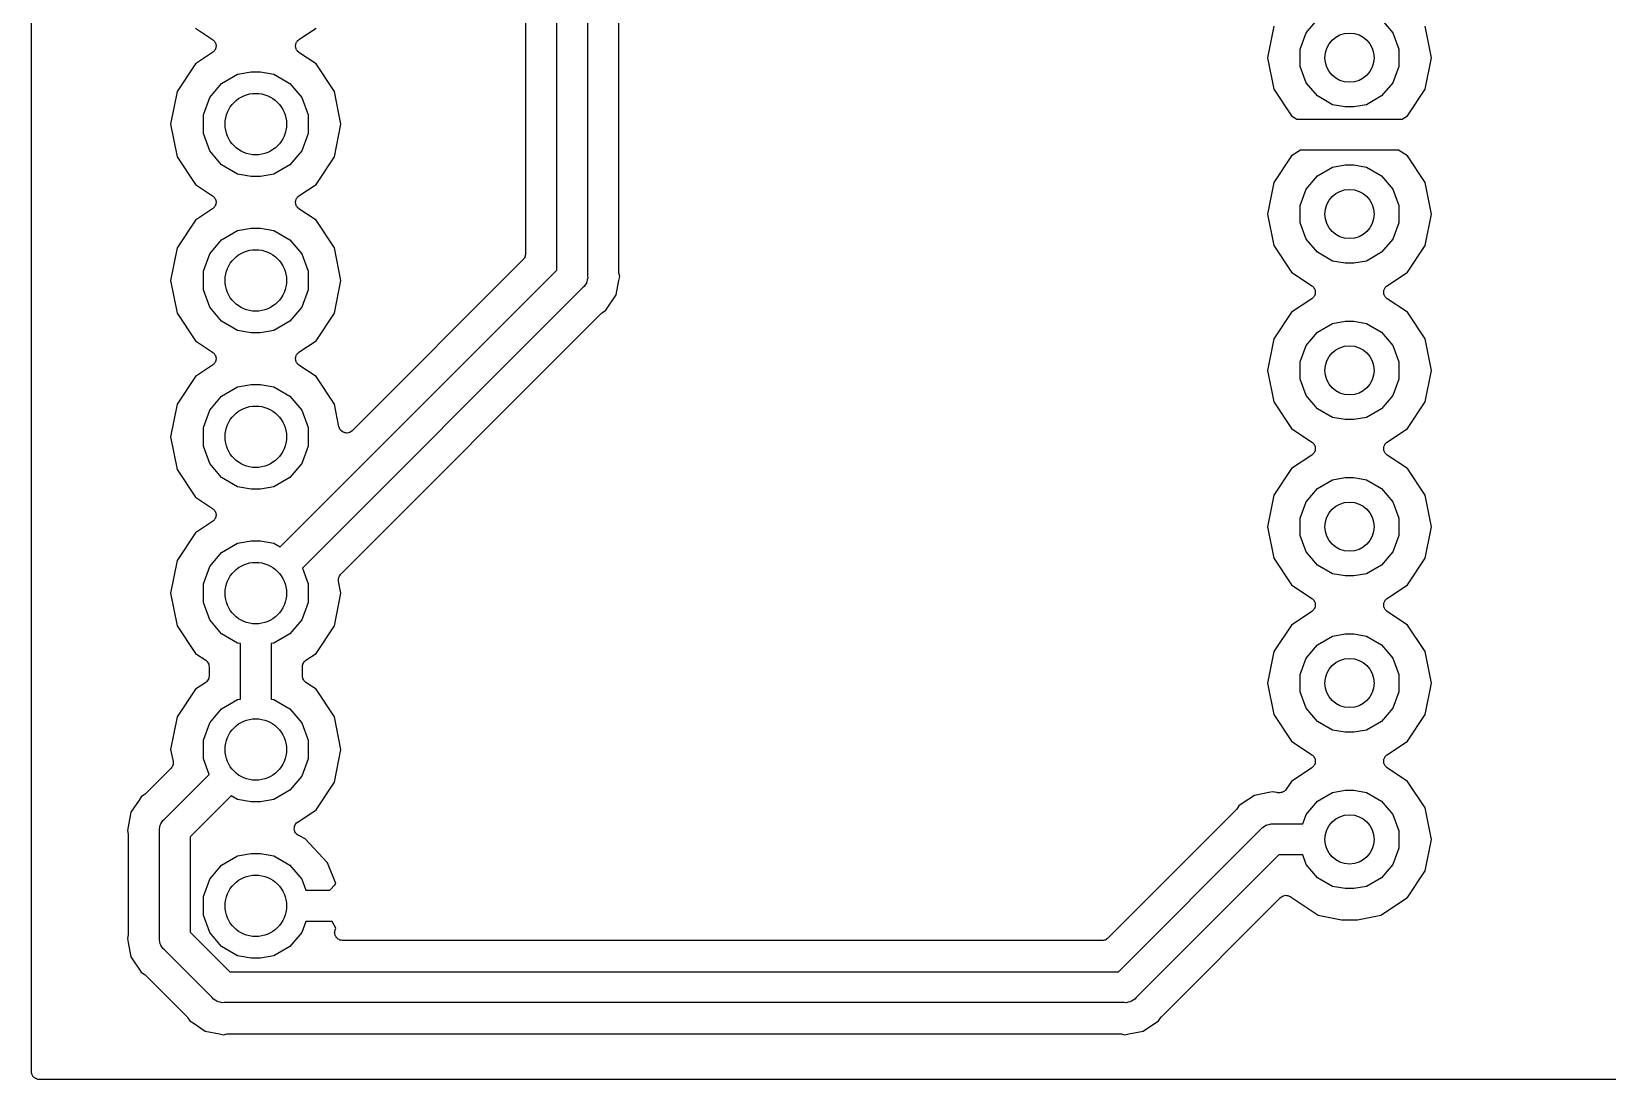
# Model space of a CAD drawing. Extents: x 137.1 to 186.2, y -96.2 to -47.4.
# Drawn here: x 137.07 to 162.69, y -96.23 to -79.2 of the extents above; entities that cross this region are included whole.
import ezdxf

# ---------------------------------------------------------------- set-up
doc = ezdxf.new("R2010")
doc.units = 0
doc.header["$MEASUREMENT"] = 0
doc.layers.add('BLACK', color=7, linetype='CONTINUOUS')

msp = doc.modelspace()

# ---------------------------------------------------------------- linework, layer by layer
at = {"layer": 'BLACK', "linetype": 'CONTINUOUS'}
for p, q in [((137.07, -96.1025), (137.07, -47.5725)), ((145.61, -83.0809), (145.61, -67.8368)), ((146.11, -67.8368), (146.11, -83.1736)), ((145.102, -68.2686), (145.102, -82.8179)), ((146.618, -83.0973), (146.618, -68.2686)), ((139.737, -79.1476), (140.014, -79.3329)), ((141.418, -79.3329), (141.695, -79.1476)), ((157.264, -79.1186), (157.162, -79.629)), ((157.792, -79.2228), (157.974, -79.0067)), ((159.018, -79.0067), (159.2, -79.2228)), ((159.83, -79.629), (159.728, -79.1186)), ((140.014, -79.3329), (140.024, -79.3425)), ((140.024, -79.3425), (140.036, -79.3507)), ((140.036, -79.3507), (140.04, -79.3576)), ((140.04, -79.3576), (140.046, -79.3634)), ((140.046, -79.3634), (140.052, -79.3758)), ((140.052, -79.3758), (140.06, -79.3874)), ((140.06, -79.3874), (140.062, -79.3955)), ((140.062, -79.3955), (140.066, -79.403)), ((140.066, -79.403), (140.067, -79.4167)), ((140.067, -79.4167), (140.07, -79.4302)), ((141.362, -79.4302), (141.365, -79.4167)), ((141.365, -79.4167), (141.366, -79.403)), ((141.366, -79.403), (141.37, -79.3955)), ((141.37, -79.3955), (141.372, -79.3874)), ((141.372, -79.3874), (141.38, -79.3758)), ((141.38, -79.3758), (141.386, -79.3634)), ((141.386, -79.3634), (141.392, -79.3576)), ((141.392, -79.3576), (141.396, -79.3507)), ((141.396, -79.3507), (141.408, -79.3425)), ((141.408, -79.3425), (141.418, -79.3329)), ((157.696, -79.4879), (157.792, -79.2228)), ((159.2, -79.2228), (159.296, -79.4879)), ((140.014, -79.5441), (139.737, -79.7294)), ((140.024, -79.5345), (140.014, -79.5441)), ((140.036, -79.5263), (140.024, -79.5345)), ((140.04, -79.5194), (140.036, -79.5263)), ((140.046, -79.5136), (140.04, -79.5194)), ((140.052, -79.5012), (140.046, -79.5136)), ((140.06, -79.4896), (140.052, -79.5012)), ((140.062, -79.4815), (140.06, -79.4896)), ((140.066, -79.474), (140.062, -79.4815)), ((140.067, -79.4603), (140.066, -79.474)), ((140.07, -79.4468), (140.067, -79.4603)), ((140.07, -79.4302), (140.07, -79.4385)), ((140.07, -79.4385), (140.07, -79.4468)), ((141.362, -79.4385), (141.362, -79.4302)), ((141.362, -79.4468), (141.362, -79.4385)), ((141.365, -79.4603), (141.362, -79.4468)), ((141.366, -79.474), (141.365, -79.4603)), ((141.37, -79.4815), (141.366, -79.474)), ((141.372, -79.4896), (141.37, -79.4815)), ((141.38, -79.5012), (141.372, -79.4896)), ((141.386, -79.5136), (141.38, -79.5012)), ((141.392, -79.5194), (141.386, -79.5136)), ((141.396, -79.5263), (141.392, -79.5194)), ((141.408, -79.5345), (141.396, -79.5263)), ((141.418, -79.5441), (141.408, -79.5345)), ((141.695, -79.7294), (141.418, -79.5441)), ((157.162, -79.629), (157.264, -80.1394)), ((157.696, -79.7701), (157.696, -79.4879)), ((159.296, -79.4879), (159.296, -79.7701)), ((159.728, -80.1394), (159.83, -79.629)), ((139.737, -79.7294), (139.437, -80.1786)), ((140.161, -80.0473), (140.421, -79.8974)), ((140.421, -79.8974), (140.642, -79.8585)), ((140.642, -79.8585), (140.79, -79.8585)), ((140.79, -79.8585), (141.011, -79.8974)), ((141.011, -79.8974), (141.271, -80.0473)), ((141.995, -80.1786), (141.695, -79.7294)), ((157.792, -80.0352), (157.696, -79.7701)), ((159.296, -79.7701), (159.2, -80.0352)), ((139.437, -80.1786), (139.331, -80.7085)), ((139.969, -80.2769), (140.161, -80.0473)), ((141.271, -80.0473), (141.463, -80.2769)), ((142.101, -80.7085), (141.995, -80.1786)), ((157.264, -80.1394), (157.553, -80.572)), ((157.974, -80.2513), (157.792, -80.0352)), ((159.2, -80.0352), (159.018, -80.2513)), ((159.439, -80.572), (159.728, -80.1394)), ((139.866, -80.5586), (139.969, -80.2769)), ((141.463, -80.2769), (141.566, -80.5586)), ((158.218, -80.3924), (157.974, -80.2513)), ((158.426, -80.429), (158.218, -80.3924)), ((158.566, -80.429), (158.426, -80.429)), ((158.774, -80.3924), (158.566, -80.429)), ((159.018, -80.2513), (158.774, -80.3924)), ((139.866, -80.8584), (139.866, -80.5586)), ((141.566, -80.5586), (141.566, -80.8584)), ((157.553, -80.572), (157.639, -80.6294)), ((157.639, -80.6294), (159.353, -80.6294)), ((159.353, -80.6294), (159.439, -80.572)), ((139.331, -80.7085), (139.437, -81.2384)), ((139.969, -81.1401), (139.866, -80.8584)), ((141.566, -80.8584), (141.463, -81.1401)), ((141.995, -81.2384), (142.101, -80.7085)), ((140.161, -81.3697), (139.969, -81.1401)), ((141.463, -81.1401), (141.271, -81.3697)), ((157.698, -81.1294), (157.553, -81.226)), ((159.294, -81.1294), (157.698, -81.1294)), ((159.439, -81.226), (159.294, -81.1294)), ((139.437, -81.2384), (139.737, -81.6876)), ((140.421, -81.5196), (140.161, -81.3697)), ((141.271, -81.3697), (141.011, -81.5196)), ((141.695, -81.6876), (141.995, -81.2384)), ((157.553, -81.226), (157.264, -81.6586)), ((157.974, -81.5467), (158.218, -81.4056)), ((158.218, -81.4056), (158.426, -81.369)), ((158.426, -81.369), (158.566, -81.369)), ((158.566, -81.369), (158.774, -81.4056)), ((158.774, -81.4056), (159.018, -81.5467)), ((159.728, -81.6586), (159.439, -81.226)), ((139.737, -81.6876), (140.014, -81.8729)), ((140.642, -81.5585), (140.421, -81.5196)), ((140.79, -81.5585), (140.642, -81.5585)), ((141.011, -81.5196), (140.79, -81.5585)), ((141.418, -81.8729), (141.695, -81.6876)), ((157.264, -81.6586), (157.162, -82.169)), ((157.792, -81.7628), (157.974, -81.5467)), ((159.018, -81.5467), (159.2, -81.7628)), ((159.83, -82.169), (159.728, -81.6586)), ((140.014, -81.8729), (140.024, -81.8825)), ((140.024, -81.8825), (140.036, -81.8907)), ((140.036, -81.8907), (140.04, -81.8976)), ((140.04, -81.8976), (140.046, -81.9034)), ((140.046, -81.9034), (140.052, -81.9158)), ((140.052, -81.9158), (140.06, -81.9274)), ((140.06, -81.9274), (140.062, -81.9355)), ((140.062, -81.9355), (140.066, -81.943)), ((140.066, -81.943), (140.067, -81.9567)), ((140.067, -81.9567), (140.07, -81.9702)), ((140.07, -81.9702), (140.07, -81.9785)), ((140.07, -81.9785), (140.07, -81.9868)), ((141.362, -81.9702), (141.365, -81.9567)), ((141.362, -81.9785), (141.362, -81.9702)), ((141.362, -81.9868), (141.362, -81.9785)), ((141.365, -81.9567), (141.366, -81.943)), ((141.366, -81.943), (141.37, -81.9355)), ((141.37, -81.9355), (141.372, -81.9274)), ((141.372, -81.9274), (141.38, -81.9158)), ((141.38, -81.9158), (141.386, -81.9034)), ((141.386, -81.9034), (141.392, -81.8976)), ((141.392, -81.8976), (141.396, -81.8907)), ((141.396, -81.8907), (141.408, -81.8825)), ((141.408, -81.8825), (141.418, -81.8729)), ((157.696, -82.0279), (157.792, -81.7628)), ((159.2, -81.7628), (159.296, -82.0279)), ((140.014, -82.0841), (139.737, -82.2694)), ((140.024, -82.0745), (140.014, -82.0841)), ((140.036, -82.0663), (140.024, -82.0745)), ((140.04, -82.0594), (140.036, -82.0663)), ((140.046, -82.0536), (140.04, -82.0594)), ((140.052, -82.0412), (140.046, -82.0536)), ((140.06, -82.0296), (140.052, -82.0412)), ((140.062, -82.0215), (140.06, -82.0296)), ((140.066, -82.014), (140.062, -82.0215)), ((140.067, -82.0003), (140.066, -82.014)), ((140.07, -81.9868), (140.067, -82.0003)), ((141.365, -82.0003), (141.362, -81.9868)), ((141.366, -82.014), (141.365, -82.0003)), ((141.37, -82.0215), (141.366, -82.014)), ((141.372, -82.0296), (141.37, -82.0215)), ((141.38, -82.0412), (141.372, -82.0296)), ((141.386, -82.0536), (141.38, -82.0412)), ((141.392, -82.0594), (141.386, -82.0536)), ((141.396, -82.0663), (141.392, -82.0594)), ((141.408, -82.0745), (141.396, -82.0663)), ((141.418, -82.0841), (141.408, -82.0745)), ((141.695, -82.2694), (141.418, -82.0841)), ((157.162, -82.169), (157.264, -82.6794)), ((157.696, -82.3101), (157.696, -82.0279)), ((159.296, -82.0279), (159.296, -82.3101)), ((159.728, -82.6794), (159.83, -82.169)), ((139.737, -82.2694), (139.437, -82.7186)), ((140.161, -82.5873), (140.421, -82.4374)), ((140.421, -82.4374), (140.642, -82.3985)), ((140.642, -82.3985), (140.79, -82.3985)), ((140.79, -82.3985), (141.011, -82.4374)), ((141.011, -82.4374), (141.271, -82.5873)), ((141.995, -82.7186), (141.695, -82.2694)), ((157.792, -82.5752), (157.696, -82.3101)), ((159.296, -82.3101), (159.2, -82.5752)), ((139.437, -82.7186), (139.331, -83.2485)), ((139.969, -82.8169), (140.161, -82.5873)), ((141.271, -82.5873), (141.463, -82.8169)), ((142.101, -83.2485), (141.995, -82.7186)), ((157.264, -82.6794), (157.553, -83.112)), ((157.974, -82.7913), (157.792, -82.5752)), ((159.2, -82.5752), (159.018, -82.7913)), ((159.439, -83.112), (159.728, -82.6794)), ((139.866, -83.0986), (139.969, -82.8169)), ((141.463, -82.8169), (141.566, -83.0986)), ((145.065, -82.9077), (142.282, -85.6901)), ((145.068, -82.9031), (145.065, -82.9077)), ((145.072, -82.8996), (145.068, -82.9031)), ((145.081, -82.8852), (145.072, -82.8996)), ((145.09, -82.8716), (145.081, -82.8852)), ((145.092, -82.8662), (145.09, -82.8716)), ((145.094, -82.8614), (145.092, -82.8662)), ((145.097, -82.845), (145.094, -82.8614)), ((145.102, -82.829), (145.097, -82.845)), ((145.102, -82.8179), (145.101, -82.8234)), ((145.101, -82.8234), (145.102, -82.829)), ((158.218, -82.9324), (157.974, -82.7913)), ((158.426, -82.969), (158.218, -82.9324)), ((158.566, -82.969), (158.426, -82.969)), ((158.774, -82.9324), (158.566, -82.969)), ((159.018, -82.7913), (158.774, -82.9324)), ((139.331, -83.2485), (139.437, -83.7784)), ((139.866, -83.3984), (139.866, -83.0986)), ((141.114, -87.5768), (145.61, -83.0809)), ((141.566, -83.0986), (141.566, -83.3984)), ((141.995, -83.7784), (142.101, -83.2485)), ((146.104, -83.2387), (146.099, -83.2713)), ((146.113, -83.2066), (146.104, -83.2387)), ((146.11, -83.1736), (146.113, -83.2066)), ((146.574, -83.4803), (146.62, -83.2469)), ((146.62, -83.1096), (146.618, -83.0973)), ((146.62, -83.1221), (146.62, -83.1096)), ((146.633, -83.1845), (146.62, -83.1221)), ((146.62, -83.2469), (146.633, -83.1845)), ((146.62, -83.2469), (146.62, -83.2469)), ((157.553, -83.112), (157.884, -83.3334)), ((159.108, -83.3334), (159.439, -83.112)), ((139.969, -83.6801), (139.866, -83.3984)), ((141.566, -83.3984), (141.463, -83.6801)), ((146.029, -83.369), (141.474, -87.9245)), ((146.054, -83.3477), (146.029, -83.369)), ((146.071, -83.319), (146.054, -83.3477)), ((146.09, -83.2918), (146.071, -83.319)), ((146.093, -83.281), (146.09, -83.2918)), ((146.099, -83.2713), (146.093, -83.281)), ((146.406, -83.731), (146.574, -83.4803)), ((157.884, -83.3334), (157.894, -83.343)), ((157.894, -83.343), (157.905, -83.3512)), ((157.905, -83.3512), (157.91, -83.3581)), ((157.91, -83.3581), (157.916, -83.3639)), ((157.916, -83.5141), (157.91, -83.5199)), ((157.916, -83.3639), (157.922, -83.3763)), ((157.922, -83.5017), (157.916, -83.5141)), ((157.922, -83.3763), (157.93, -83.3879)), ((157.93, -83.4901), (157.922, -83.5017)), ((157.93, -83.3879), (157.932, -83.396)), ((157.932, -83.482), (157.93, -83.4901)), ((157.932, -83.396), (157.936, -83.4035)), ((157.936, -83.4745), (157.932, -83.482)), ((157.936, -83.4035), (157.937, -83.4172)), ((157.937, -83.4608), (157.936, -83.4745)), ((157.937, -83.4172), (157.94, -83.4307)), ((157.94, -83.4473), (157.937, -83.4608)), ((157.94, -83.4307), (157.94, -83.439)), ((157.94, -83.439), (157.94, -83.4473)), ((159.052, -83.4307), (159.055, -83.4172)), ((159.052, -83.439), (159.052, -83.4307)), ((159.052, -83.4473), (159.052, -83.439)), ((159.055, -83.4608), (159.052, -83.4473)), ((159.055, -83.4172), (159.056, -83.4035)), ((159.056, -83.4745), (159.055, -83.4608)), ((159.056, -83.4035), (159.06, -83.396)), ((159.06, -83.482), (159.056, -83.4745)), ((159.06, -83.396), (159.062, -83.3879)), ((159.062, -83.4901), (159.06, -83.482)), ((159.062, -83.3879), (159.07, -83.3763)), ((159.07, -83.5017), (159.062, -83.4901)), ((159.07, -83.3763), (159.076, -83.3639)), ((159.076, -83.5141), (159.07, -83.5017)), ((159.076, -83.3639), (159.082, -83.3581)), ((159.082, -83.5199), (159.076, -83.5141)), ((159.082, -83.3581), (159.087, -83.3512)), ((159.087, -83.3512), (159.098, -83.343)), ((159.098, -83.343), (159.108, -83.3334)), ((140.161, -83.9097), (139.969, -83.6801)), ((141.463, -83.6801), (141.271, -83.9097)), ((146.334, -83.7821), (146.345, -83.775)), ((146.345, -83.775), (146.354, -83.7663)), ((146.354, -83.7663), (146.406, -83.731)), ((157.553, -83.766), (157.264, -84.1986)), ((157.884, -83.5446), (157.553, -83.766)), ((157.894, -83.535), (157.884, -83.5446)), ((157.905, -83.5268), (157.894, -83.535)), ((157.91, -83.5199), (157.905, -83.5268)), ((159.087, -83.5268), (159.082, -83.5199)), ((159.098, -83.535), (159.087, -83.5268)), ((159.108, -83.5446), (159.098, -83.535)), ((159.439, -83.766), (159.108, -83.5446)), ((159.728, -84.1986), (159.439, -83.766)), ((139.437, -83.7784), (139.737, -84.2276)), ((140.421, -84.0596), (140.161, -83.9097)), ((141.271, -83.9097), (141.011, -84.0596)), ((141.695, -84.2276), (141.995, -83.7784)), ((142.097, -88.0197), (146.334, -83.7821)), ((157.974, -84.0867), (158.218, -83.9456)), ((158.218, -83.9456), (158.426, -83.909)), ((158.426, -83.909), (158.566, -83.909)), ((158.566, -83.909), (158.774, -83.9456)), ((158.774, -83.9456), (159.018, -84.0867)), ((139.737, -84.2276), (140.014, -84.4129)), ((140.642, -84.0985), (140.421, -84.0596)), ((140.79, -84.0985), (140.642, -84.0985)), ((141.011, -84.0596), (140.79, -84.0985)), ((141.418, -84.4129), (141.695, -84.2276)), ((157.264, -84.1986), (157.162, -84.709)), ((157.792, -84.3028), (157.974, -84.0867)), ((159.018, -84.0867), (159.2, -84.3028)), ((159.83, -84.709), (159.728, -84.1986)), ((140.014, -84.4129), (140.024, -84.4225)), ((140.024, -84.4225), (140.036, -84.4307)), ((140.036, -84.4307), (140.04, -84.4376)), ((140.04, -84.4376), (140.046, -84.4434)), ((140.046, -84.4434), (140.052, -84.4558)), ((140.052, -84.4558), (140.06, -84.4674)), ((140.06, -84.4674), (140.062, -84.4755)), ((140.062, -84.4755), (140.066, -84.483)), ((140.066, -84.483), (140.067, -84.4967)), ((140.067, -84.5403), (140.066, -84.554)), ((140.067, -84.4967), (140.07, -84.5102)), ((140.07, -84.5268), (140.067, -84.5403)), ((140.07, -84.5102), (140.07, -84.5185)), ((140.07, -84.5185), (140.07, -84.5268)), ((141.362, -84.5102), (141.365, -84.4967)), ((141.362, -84.5185), (141.362, -84.5102)), ((141.362, -84.5268), (141.362, -84.5185)), ((141.365, -84.5403), (141.362, -84.5268)), ((141.365, -84.4967), (141.366, -84.483)), ((141.366, -84.554), (141.365, -84.5403)), ((141.366, -84.483), (141.37, -84.4755)), ((141.37, -84.4755), (141.372, -84.4674)), ((141.372, -84.4674), (141.38, -84.4558)), ((141.38, -84.4558), (141.386, -84.4434)), ((141.386, -84.4434), (141.392, -84.4376)), ((141.392, -84.4376), (141.396, -84.4307)), ((141.396, -84.4307), (141.408, -84.4225)), ((141.408, -84.4225), (141.418, -84.4129)), ((157.696, -84.5679), (157.792, -84.3028)), ((159.2, -84.3028), (159.296, -84.5679)), ((140.014, -84.6241), (139.737, -84.8094)), ((140.024, -84.6145), (140.014, -84.6241)), ((140.036, -84.6063), (140.024, -84.6145)), ((140.04, -84.5994), (140.036, -84.6063)), ((140.046, -84.5936), (140.04, -84.5994)), ((140.052, -84.5812), (140.046, -84.5936)), ((140.06, -84.5696), (140.052, -84.5812)), ((140.062, -84.5615), (140.06, -84.5696)), ((140.066, -84.554), (140.062, -84.5615)), ((141.37, -84.5615), (141.366, -84.554)), ((141.372, -84.5696), (141.37, -84.5615)), ((141.38, -84.5812), (141.372, -84.5696)), ((141.386, -84.5936), (141.38, -84.5812)), ((141.392, -84.5994), (141.386, -84.5936)), ((141.396, -84.6063), (141.392, -84.5994)), ((141.408, -84.6145), (141.396, -84.6063)), ((141.418, -84.6241), (141.408, -84.6145)), ((141.695, -84.8094), (141.418, -84.6241)), ((157.162, -84.709), (157.264, -85.2194)), ((157.696, -84.8501), (157.696, -84.5679)), ((159.296, -84.5679), (159.296, -84.8501)), ((159.728, -85.2194), (159.83, -84.709)), ((139.737, -84.8094), (139.437, -85.2586)), ((140.161, -85.1273), (140.421, -84.9774)), ((140.421, -84.9774), (140.642, -84.9385)), ((140.642, -84.9385), (140.79, -84.9385)), ((140.79, -84.9385), (141.011, -84.9774)), ((141.011, -84.9774), (141.271, -85.1273)), ((141.995, -85.2586), (141.695, -84.8094)), ((157.792, -85.1152), (157.696, -84.8501)), ((159.296, -84.8501), (159.2, -85.1152)), ((139.437, -85.2586), (139.331, -85.7885)), ((139.969, -85.3569), (140.161, -85.1273)), ((141.271, -85.1273), (141.463, -85.3569)), ((142.068, -85.625), (141.995, -85.2586)), ((157.264, -85.2194), (157.553, -85.652)), ((157.974, -85.3313), (157.792, -85.1152)), ((159.2, -85.1152), (159.018, -85.3313)), ((159.439, -85.652), (159.728, -85.2194)), ((139.866, -85.6386), (139.969, -85.3569)), ((141.463, -85.3569), (141.566, -85.6386)), ((158.218, -85.4724), (157.974, -85.3313)), ((158.426, -85.509), (158.218, -85.4724)), ((158.566, -85.509), (158.426, -85.509)), ((158.774, -85.4724), (158.566, -85.509)), ((159.018, -85.3313), (158.774, -85.4724)), ((139.331, -85.7885), (139.437, -86.3184)), ((139.866, -85.9384), (139.866, -85.6386)), ((141.566, -85.6386), (141.566, -85.9384)), ((142.07, -85.629), (142.068, -85.625)), ((142.07, -85.6331), (142.07, -85.629)), ((142.078, -85.6494), (142.07, -85.6331)), ((142.084, -85.6662), (142.078, -85.6494)), ((142.087, -85.6693), (142.084, -85.6662)), ((142.089, -85.6731), (142.087, -85.6693)), ((142.101, -85.6858), (142.089, -85.6731)), ((142.113, -85.6993), (142.101, -85.6858)), ((142.117, -85.7013), (142.113, -85.6993)), ((142.12, -85.7043), (142.117, -85.7013)), ((142.136, -85.7119), (142.12, -85.7043)), ((142.152, -85.7205), (142.136, -85.7119)), ((142.156, -85.7212), (142.152, -85.7205)), ((142.16, -85.7229), (142.156, -85.7212)), ((142.178, -85.7245), (142.16, -85.7229)), ((142.195, -85.7272), (142.178, -85.7245)), ((142.2, -85.7264), (142.195, -85.7272)), ((142.204, -85.7268), (142.2, -85.7264)), ((142.221, -85.7221), (142.204, -85.7268)), ((142.239, -85.7186), (142.221, -85.7221)), ((142.242, -85.7165), (142.239, -85.7186)), ((142.246, -85.7154), (142.242, -85.7165)), ((142.261, -85.7051), (142.246, -85.7154)), ((142.276, -85.6958), (142.261, -85.7051)), ((142.279, -85.6925), (142.276, -85.6958)), ((142.282, -85.6901), (142.279, -85.6925)), ((157.553, -85.652), (157.884, -85.8734)), ((159.108, -85.8734), (159.439, -85.652)), ((139.969, -86.2201), (139.866, -85.9384)), ((141.566, -85.9384), (141.463, -86.2201)), ((157.884, -85.8734), (157.894, -85.883)), ((157.894, -86.075), (157.884, -86.0846)), ((157.894, -85.883), (157.905, -85.8912)), ((157.905, -86.0668), (157.894, -86.075)), ((157.905, -85.8912), (157.91, -85.8981)), ((157.91, -86.0599), (157.905, -86.0668)), ((157.91, -85.8981), (157.916, -85.9039)), ((157.916, -86.0541), (157.91, -86.0599)), ((157.916, -85.9039), (157.922, -85.9163)), ((157.922, -86.0417), (157.916, -86.0541)), ((157.922, -85.9163), (157.93, -85.9279)), ((157.93, -86.0301), (157.922, -86.0417)), ((157.93, -85.9279), (157.932, -85.936)), ((157.932, -86.022), (157.93, -86.0301)), ((157.932, -85.936), (157.936, -85.9435)), ((157.936, -86.0145), (157.932, -86.022)), ((157.936, -85.9435), (157.937, -85.9572)), ((157.937, -86.0008), (157.936, -86.0145)), ((157.937, -85.9572), (157.94, -85.9707)), ((157.94, -85.9873), (157.937, -86.0008)), ((157.94, -85.9707), (157.94, -85.979)), ((157.94, -85.979), (157.94, -85.9873)), ((159.052, -85.9707), (159.055, -85.9572)), ((159.052, -85.979), (159.052, -85.9707)), ((159.052, -85.9873), (159.052, -85.979)), ((159.055, -86.0008), (159.052, -85.9873)), ((159.055, -85.9572), (159.056, -85.9435)), ((159.056, -86.0145), (159.055, -86.0008)), ((159.056, -85.9435), (159.06, -85.936)), ((159.06, -86.022), (159.056, -86.0145)), ((159.06, -85.936), (159.062, -85.9279)), ((159.062, -86.0301), (159.06, -86.022)), ((159.062, -85.9279), (159.07, -85.9163)), ((159.07, -86.0417), (159.062, -86.0301)), ((159.07, -85.9163), (159.076, -85.9039)), ((159.076, -86.0541), (159.07, -86.0417)), ((159.076, -85.9039), (159.082, -85.8981)), ((159.082, -86.0599), (159.076, -86.0541)), ((159.082, -85.8981), (159.087, -85.8912)), ((159.087, -86.0668), (159.082, -86.0599)), ((159.087, -85.8912), (159.098, -85.883)), ((159.098, -86.075), (159.087, -86.0668)), ((159.098, -85.883), (159.108, -85.8734)), ((159.108, -86.0846), (159.098, -86.075)), ((139.437, -86.3184), (139.737, -86.7676)), ((140.161, -86.4497), (139.969, -86.2201)), ((141.463, -86.2201), (141.271, -86.4497)), ((157.553, -86.306), (157.264, -86.7386)), ((157.884, -86.0846), (157.553, -86.306)), ((159.439, -86.306), (159.108, -86.0846)), ((159.728, -86.7386), (159.439, -86.306)), ((140.421, -86.5996), (140.161, -86.4497)), ((141.271, -86.4497), (141.011, -86.5996)), ((157.974, -86.6267), (158.218, -86.4856)), ((158.218, -86.4856), (158.426, -86.449)), ((158.426, -86.449), (158.566, -86.449)), ((158.566, -86.449), (158.774, -86.4856)), ((158.774, -86.4856), (159.018, -86.6267)), ((139.737, -86.7676), (140.014, -86.9529)), ((140.642, -86.6385), (140.421, -86.5996)), ((140.79, -86.6385), (140.642, -86.6385)), ((141.011, -86.5996), (140.79, -86.6385)), ((157.264, -86.7386), (157.162, -87.249)), ((157.696, -87.1079), (157.792, -86.8428)), ((157.792, -86.8428), (157.974, -86.6267)), ((159.018, -86.6267), (159.2, -86.8428)), ((159.2, -86.8428), (159.296, -87.1079)), ((159.83, -87.249), (159.728, -86.7386)), ((140.014, -86.9529), (140.024, -86.9625)), ((140.024, -86.9625), (140.036, -86.9707)), ((140.036, -86.9707), (140.04, -86.9776)), ((140.04, -86.9776), (140.046, -86.9834)), ((140.046, -86.9834), (140.052, -86.9958)), ((140.052, -86.9958), (140.06, -87.0074)), ((140.06, -87.0074), (140.062, -87.0155)), ((140.062, -87.1015), (140.06, -87.1096)), ((140.062, -87.0155), (140.066, -87.023)), ((140.066, -87.094), (140.062, -87.1015)), ((140.066, -87.023), (140.067, -87.0367)), ((140.067, -87.0803), (140.066, -87.094)), ((140.067, -87.0367), (140.07, -87.0502)), ((140.07, -87.0668), (140.067, -87.0803)), ((140.07, -87.0502), (140.07, -87.0585)), ((140.07, -87.0585), (140.07, -87.0668)), ((139.737, -87.3494), (139.437, -87.7986)), ((140.014, -87.1641), (139.737, -87.3494)), ((140.024, -87.1545), (140.014, -87.1641)), ((140.036, -87.1463), (140.024, -87.1545)), ((140.04, -87.1394), (140.036, -87.1463)), ((140.046, -87.1336), (140.04, -87.1394)), ((140.052, -87.1212), (140.046, -87.1336)), ((140.06, -87.1096), (140.052, -87.1212)), ((157.162, -87.249), (157.264, -87.7594)), ((157.696, -87.3901), (157.696, -87.1079)), ((159.296, -87.1079), (159.296, -87.3901)), ((159.728, -87.7594), (159.83, -87.249)), ((140.161, -87.6673), (140.421, -87.5174)), ((140.421, -87.5174), (140.642, -87.4785)), ((140.642, -87.4785), (140.79, -87.4785)), ((140.79, -87.4785), (141.011, -87.5174)), ((141.011, -87.5174), (141.114, -87.5768)), ((157.792, -87.6552), (157.696, -87.3901)), ((159.296, -87.3901), (159.2, -87.6552)), ((139.437, -87.7986), (139.331, -88.3285)), ((139.969, -87.8969), (140.161, -87.6673)), ((157.264, -87.7594), (157.553, -88.192)), ((157.974, -87.8713), (157.792, -87.6552)), ((158.218, -88.0124), (157.974, -87.8713)), ((159.018, -87.8713), (158.774, -88.0124)), ((159.2, -87.6552), (159.018, -87.8713)), ((159.439, -88.192), (159.728, -87.7594)), ((139.866, -88.1786), (139.969, -87.8969)), ((141.474, -87.9245), (141.566, -88.1786)), ((142.06, -88.0985), (142.061, -88.0944)), ((142.062, -88.1164), (142.06, -88.0985)), ((142.061, -88.0902), (142.067, -88.0732)), ((142.061, -88.0944), (142.061, -88.0902)), ((142.062, -88.1343), (142.062, -88.1164)), ((142.067, -88.0732), (142.071, -88.0559)), ((142.071, -88.0559), (142.074, -88.0524)), ((142.074, -88.0524), (142.075, -88.0485)), ((142.075, -88.0485), (142.086, -88.0345)), ((142.086, -88.0345), (142.097, -88.0197)), ((158.426, -88.049), (158.218, -88.0124)), ((158.566, -88.049), (158.426, -88.049)), ((158.774, -88.0124), (158.566, -88.049)), ((139.331, -88.3285), (139.437, -88.8584)), ((139.866, -88.4784), (139.866, -88.1786)), ((141.566, -88.1786), (141.566, -88.4784)), ((141.995, -88.8584), (142.101, -88.3285)), ((142.101, -88.3285), (142.062, -88.1343)), ((157.553, -88.192), (157.884, -88.4134)), ((159.108, -88.4134), (159.439, -88.192)), ((139.969, -88.7601), (139.866, -88.4784)), ((141.566, -88.4784), (141.463, -88.7601)), ((157.884, -88.6246), (157.553, -88.846)), ((157.884, -88.4134), (157.894, -88.423)), ((157.894, -88.615), (157.884, -88.6246)), ((157.894, -88.423), (157.905, -88.4312)), ((157.905, -88.6068), (157.894, -88.615)), ((157.905, -88.4312), (157.91, -88.4381)), ((157.91, -88.5999), (157.905, -88.6068)), ((157.91, -88.4381), (157.916, -88.4439)), ((157.916, -88.5941), (157.91, -88.5999)), ((157.916, -88.4439), (157.922, -88.4563)), ((157.922, -88.5817), (157.916, -88.5941)), ((157.922, -88.4563), (157.93, -88.4679)), ((157.93, -88.5701), (157.922, -88.5817)), ((157.93, -88.4679), (157.932, -88.476)), ((157.932, -88.562), (157.93, -88.5701)), ((157.932, -88.476), (157.936, -88.4835)), ((157.936, -88.5545), (157.932, -88.562)), ((157.936, -88.4835), (157.937, -88.4972)), ((157.937, -88.5408), (157.936, -88.5545)), ((157.937, -88.4972), (157.94, -88.5107)), ((157.94, -88.5273), (157.937, -88.5408)), ((157.94, -88.5107), (157.94, -88.519)), ((157.94, -88.519), (157.94, -88.5273)), ((159.052, -88.5107), (159.055, -88.4972)), ((159.052, -88.519), (159.052, -88.5107)), ((159.052, -88.5273), (159.052, -88.519)), ((159.055, -88.5408), (159.052, -88.5273)), ((159.055, -88.4972), (159.056, -88.4835)), ((159.056, -88.5545), (159.055, -88.5408)), ((159.056, -88.4835), (159.06, -88.476)), ((159.06, -88.562), (159.056, -88.5545)), ((159.06, -88.476), (159.062, -88.4679)), ((159.062, -88.5701), (159.06, -88.562)), ((159.062, -88.4679), (159.07, -88.4563)), ((159.07, -88.5817), (159.062, -88.5701)), ((159.07, -88.4563), (159.076, -88.4439)), ((159.076, -88.5941), (159.07, -88.5817)), ((159.076, -88.4439), (159.082, -88.4381)), ((159.082, -88.5999), (159.076, -88.5941)), ((159.082, -88.4381), (159.087, -88.4312)), ((159.087, -88.6068), (159.082, -88.5999)), ((159.087, -88.4312), (159.098, -88.423)), ((159.098, -88.615), (159.087, -88.6068)), ((159.098, -88.423), (159.108, -88.4134)), ((159.108, -88.6246), (159.098, -88.615)), ((159.439, -88.846), (159.108, -88.6246)), ((139.437, -88.8584), (139.737, -89.3076)), ((140.161, -88.9897), (139.969, -88.7601)), ((141.463, -88.7601), (141.271, -88.9897)), ((141.695, -89.3076), (141.995, -88.8584)), ((157.553, -88.846), (157.264, -89.2786)), ((159.728, -89.2786), (159.439, -88.846)), ((140.421, -89.1396), (140.161, -88.9897)), ((140.466, -89.1475), (140.421, -89.1396)), ((140.466, -90.0495), (140.466, -89.1475)), ((141.011, -89.1396), (140.966, -89.1475)), ((140.966, -89.1475), (140.966, -90.0495)), ((141.271, -88.9897), (141.011, -89.1396)), ((157.974, -89.1667), (158.218, -89.0256)), ((158.218, -89.0256), (158.426, -88.989)), ((158.426, -88.989), (158.566, -88.989)), ((158.566, -88.989), (158.774, -89.0256)), ((158.774, -89.0256), (159.018, -89.1667)), ((139.737, -89.3076), (139.902, -89.4176)), ((141.53, -89.4176), (141.695, -89.3076)), ((157.264, -89.2786), (157.162, -89.789)), ((157.696, -89.6479), (157.792, -89.3828)), ((157.792, -89.3828), (157.974, -89.1667)), ((159.018, -89.1667), (159.2, -89.3828)), ((159.2, -89.3828), (159.296, -89.6479)), ((159.83, -89.789), (159.728, -89.2786)), ((139.902, -89.4176), (139.915, -89.43)), ((139.915, -89.43), (139.928, -89.4415)), ((139.928, -89.4415), (139.93, -89.4452)), ((139.93, -89.4452), (139.933, -89.4481)), ((139.933, -89.4481), (139.941, -89.4642)), ((139.941, -89.4642), (139.95, -89.4797)), ((139.95, -89.4797), (139.951, -89.4839)), ((139.951, -89.4839), (139.953, -89.4876)), ((139.953, -89.4876), (139.955, -89.5055)), ((139.955, -89.5055), (139.958, -89.5232)), ((139.958, -89.5232), (139.958, -89.6738)), ((141.474, -89.5232), (141.477, -89.5055)), ((141.474, -89.6738), (141.474, -89.5232)), ((141.477, -89.5055), (141.479, -89.4876)), ((141.479, -89.4876), (141.481, -89.4839)), ((141.481, -89.4839), (141.482, -89.4797)), ((141.482, -89.4797), (141.491, -89.4642)), ((141.491, -89.4642), (141.499, -89.4481)), ((141.499, -89.4481), (141.502, -89.4452)), ((141.502, -89.4452), (141.504, -89.4415)), ((141.504, -89.4415), (141.517, -89.43)), ((141.517, -89.43), (141.53, -89.4176)), ((157.696, -89.9301), (157.696, -89.6479)), ((159.296, -89.6479), (159.296, -89.9301)), ((139.737, -89.8894), (139.437, -90.3386)), ((139.902, -89.7794), (139.737, -89.8894)), ((139.915, -89.767), (139.902, -89.7794)), ((139.928, -89.7555), (139.915, -89.767)), ((139.93, -89.7518), (139.928, -89.7555)), ((139.933, -89.7489), (139.93, -89.7518)), ((139.941, -89.7328), (139.933, -89.7489)), ((139.95, -89.7173), (139.941, -89.7328)), ((139.951, -89.7131), (139.95, -89.7173)), ((139.953, -89.7094), (139.951, -89.7131)), ((139.955, -89.6915), (139.953, -89.7094)), ((139.958, -89.6738), (139.955, -89.6915)), ((141.477, -89.6915), (141.474, -89.6738)), ((141.479, -89.7094), (141.477, -89.6915)), ((141.481, -89.7131), (141.479, -89.7094)), ((141.482, -89.7173), (141.481, -89.7131)), ((141.491, -89.7328), (141.482, -89.7173)), ((141.499, -89.7489), (141.491, -89.7328)), ((141.502, -89.7518), (141.499, -89.7489)), ((141.504, -89.7555), (141.502, -89.7518)), ((141.517, -89.767), (141.504, -89.7555)), ((141.53, -89.7794), (141.517, -89.767)), ((141.695, -89.8894), (141.53, -89.7794)), ((141.995, -90.3386), (141.695, -89.8894)), ((157.162, -89.789), (157.264, -90.2994)), ((159.728, -90.2994), (159.83, -89.789)), ((140.161, -90.2073), (140.421, -90.0574)), ((140.421, -90.0574), (140.466, -90.0495)), ((140.966, -90.0495), (141.011, -90.0574)), ((141.011, -90.0574), (141.271, -90.2073)), ((157.792, -90.1952), (157.696, -89.9301)), ((159.296, -89.9301), (159.2, -90.1952)), ((139.437, -90.3386), (139.331, -90.8685)), ((139.969, -90.4369), (140.161, -90.2073)), ((141.271, -90.2073), (141.463, -90.4369)), ((142.101, -90.8685), (141.995, -90.3386)), ((157.264, -90.2994), (157.553, -90.732)), ((157.974, -90.4113), (157.792, -90.1952)), ((158.218, -90.5524), (157.974, -90.4113)), ((159.018, -90.4113), (158.774, -90.5524)), ((159.2, -90.1952), (159.018, -90.4113)), ((159.439, -90.732), (159.728, -90.2994)), ((139.866, -90.7186), (139.969, -90.4369)), ((141.463, -90.4369), (141.566, -90.7186)), ((158.426, -90.589), (158.218, -90.5524)), ((158.566, -90.589), (158.426, -90.589)), ((158.774, -90.5524), (158.566, -90.589)), ((139.331, -90.8685), (139.37, -91.0627)), ((139.866, -91.0184), (139.866, -90.7186)), ((141.566, -90.7186), (141.566, -91.0184)), ((141.995, -91.3984), (142.101, -90.8685)), ((157.553, -90.732), (157.884, -90.9534)), ((159.108, -90.9534), (159.439, -90.732)), ((139.335, -91.1773), (138.927, -91.5859)), ((139.346, -91.1626), (139.335, -91.1773)), ((139.357, -91.1485), (139.346, -91.1626)), ((139.358, -91.1446), (139.357, -91.1485)), ((139.361, -91.1411), (139.358, -91.1446)), ((139.365, -91.1238), (139.361, -91.1411)), ((139.371, -91.1068), (139.365, -91.1238)), ((139.37, -91.0627), (139.37, -91.0806)), ((139.37, -91.0806), (139.372, -91.0985)), ((139.372, -91.0985), (139.371, -91.1026)), ((139.371, -91.1026), (139.371, -91.1068)), ((139.958, -91.2725), (139.866, -91.0184)), ((141.566, -91.0184), (141.463, -91.3001)), ((157.884, -91.1646), (157.553, -91.386)), ((157.884, -90.9534), (157.894, -90.963)), ((157.894, -91.155), (157.884, -91.1646)), ((157.894, -90.963), (157.905, -90.9712)), ((157.905, -91.1468), (157.894, -91.155)), ((157.905, -90.9712), (157.91, -90.9781)), ((157.91, -91.1399), (157.905, -91.1468)), ((157.91, -90.9781), (157.916, -90.9839)), ((157.916, -91.1341), (157.91, -91.1399)), ((157.916, -90.9839), (157.922, -90.9963)), ((157.922, -91.1217), (157.916, -91.1341)), ((157.922, -90.9963), (157.93, -91.0079)), ((157.93, -91.1101), (157.922, -91.1217)), ((157.93, -91.0079), (157.932, -91.016)), ((157.932, -91.102), (157.93, -91.1101)), ((157.932, -91.016), (157.936, -91.0235)), ((157.936, -91.0945), (157.932, -91.102)), ((157.936, -91.0235), (157.937, -91.0372)), ((157.937, -91.0808), (157.936, -91.0945)), ((157.937, -91.0372), (157.94, -91.0507)), ((157.94, -91.0673), (157.937, -91.0808)), ((157.94, -91.0507), (157.94, -91.059)), ((157.94, -91.059), (157.94, -91.0673)), ((159.052, -91.0507), (159.055, -91.0372)), ((159.052, -91.059), (159.052, -91.0507)), ((159.052, -91.0673), (159.052, -91.059)), ((159.055, -91.0808), (159.052, -91.0673)), ((159.055, -91.0372), (159.056, -91.0235)), ((159.056, -91.0945), (159.055, -91.0808)), ((159.056, -91.0235), (159.06, -91.016)), ((159.06, -91.102), (159.056, -91.0945)), ((159.06, -91.016), (159.062, -91.0079)), ((159.062, -91.1101), (159.06, -91.102)), ((159.062, -91.0079), (159.07, -90.9963)), ((159.07, -91.1217), (159.062, -91.1101)), ((159.07, -90.9963), (159.076, -90.9839)), ((159.076, -91.1341), (159.07, -91.1217)), ((159.076, -90.9839), (159.082, -90.9781)), ((159.082, -91.1399), (159.076, -91.1341)), ((159.082, -90.9781), (159.087, -90.9712)), ((159.087, -91.1468), (159.082, -91.1399)), ((159.087, -90.9712), (159.098, -90.963)), ((159.098, -91.155), (159.087, -91.1468)), ((159.098, -90.963), (159.108, -90.9534)), ((159.108, -91.1646), (159.098, -91.155)), ((159.439, -91.386), (159.108, -91.1646)), ((139.232, -91.999), (139.958, -91.2725)), ((141.463, -91.3001), (141.271, -91.5297)), ((141.695, -91.8476), (141.995, -91.3984)), ((157.553, -91.386), (157.467, -91.5146)), ((159.728, -91.8186), (159.439, -91.386)), ((138.819, -91.6899), (138.687, -91.8877)), ((138.855, -91.637), (138.819, -91.6899)), ((138.819, -91.6899), (138.819, -91.6899)), ((138.907, -91.6017), (138.855, -91.637)), ((138.916, -91.593), (138.907, -91.6017)), ((138.927, -91.5859), (138.916, -91.593)), ((140.318, -91.6202), (139.651, -92.2871)), ((140.421, -91.6796), (140.318, -91.6202)), ((140.642, -91.7185), (140.421, -91.6796)), ((141.011, -91.6796), (140.79, -91.7185)), ((141.271, -91.5297), (141.011, -91.6796)), ((156.95, -91.615), (156.752, -91.7472)), ((157.183, -91.5686), (156.95, -91.615)), ((157.246, -91.5562), (157.183, -91.5686)), ((157.183, -91.5686), (157.183, -91.5686)), ((157.308, -91.5686), (157.246, -91.5562)), ((157.321, -91.5688), (157.308, -91.5686)), ((157.333, -91.571), (157.321, -91.5688)), ((157.361, -91.571), (157.333, -91.571)), ((157.379, -91.5679), (157.361, -91.571)), ((157.397, -91.5659), (157.379, -91.5679)), ((157.401, -91.5641), (157.397, -91.5659)), ((157.405, -91.5633), (157.401, -91.5641)), ((157.42, -91.5544), (157.405, -91.5633)), ((157.437, -91.5464), (157.42, -91.5544)), ((157.439, -91.5434), (157.437, -91.5464)), ((157.443, -91.5413), (157.439, -91.5434)), ((157.455, -91.5275), (157.443, -91.5413)), ((157.467, -91.5146), (157.455, -91.5275)), ((157.792, -91.9228), (157.974, -91.7067)), ((157.974, -91.7067), (158.218, -91.5656)), ((158.218, -91.5656), (158.426, -91.529)), ((158.426, -91.529), (158.566, -91.529)), ((158.566, -91.529), (158.774, -91.5656)), ((158.774, -91.5656), (159.018, -91.7067)), ((159.018, -91.7067), (159.2, -91.9228)), ((138.687, -91.8877), (138.628, -92.1835)), ((140.79, -91.7185), (140.642, -91.7185)), ((141.397, -92.0467), (141.695, -91.8476)), ((156.648, -91.8546), (154.568, -93.9343)), ((156.655, -91.8444), (156.648, -91.8546)), ((156.664, -91.8354), (156.655, -91.8444)), ((156.699, -91.7825), (156.664, -91.8354)), ((156.752, -91.7472), (156.699, -91.7825)), ((156.752, -91.7472), (156.752, -91.7472)), ((157.736, -92.079), (157.792, -91.9228)), ((159.2, -91.9228), (159.296, -92.1879)), ((159.83, -92.329), (159.728, -91.8186)), ((138.628, -92.1835), (138.641, -92.2459)), ((139.148, -92.1614), (139.157, -92.1293)), ((139.151, -92.1944), (139.148, -92.1614)), ((139.151, -93.9293), (139.151, -92.1944)), ((139.157, -92.1293), (139.162, -92.0967)), ((139.162, -92.0967), (139.168, -92.087)), ((139.168, -92.087), (139.171, -92.0762)), ((139.171, -92.0762), (139.19, -92.049)), ((139.19, -92.049), (139.207, -92.0203)), ((139.207, -92.0203), (139.232, -91.999)), ((141.341, -92.1606), (141.343, -92.1399)), ((141.341, -92.1618), (141.341, -92.1606)), ((141.341, -92.1631), (141.341, -92.1618)), ((141.346, -92.1832), (141.341, -92.1631)), ((141.343, -92.1399), (141.345, -92.1191)), ((141.345, -92.118), (141.346, -92.1168)), ((141.345, -92.1191), (141.345, -92.118)), ((141.346, -92.1168), (141.355, -92.0981)), ((141.351, -92.2035), (141.346, -92.1832)), ((141.352, -92.2045), (141.351, -92.2035)), ((141.352, -92.2057), (141.352, -92.2045)), ((141.364, -92.2228), (141.352, -92.2057)), ((141.355, -92.0981), (141.364, -92.0792)), ((141.364, -92.0792), (141.365, -92.0783)), ((141.376, -92.2402), (141.364, -92.2228)), ((141.365, -92.0772), (141.38, -92.0628)), ((141.365, -92.0783), (141.365, -92.0772)), ((141.38, -92.0628), (141.395, -92.0481)), ((141.395, -92.0481), (141.396, -92.0476)), ((141.396, -92.0476), (141.397, -92.0467)), ((154.742, -94.4795), (157.061, -92.1599)), ((157.061, -92.1599), (157.083, -92.1345)), ((157.083, -92.1345), (157.111, -92.118)), ((157.111, -92.118), (157.138, -92.0989)), ((157.138, -92.0989), (157.149, -92.096)), ((157.149, -92.096), (157.159, -92.0905)), ((157.159, -92.0905), (157.192, -92.0847)), ((157.192, -92.0847), (157.224, -92.0761)), ((157.224, -92.0761), (157.257, -92.079)), ((157.257, -92.079), (157.736, -92.079)), ((159.296, -92.1879), (159.296, -92.4701)), ((138.641, -92.2459), (138.641, -92.2584)), ((138.641, -92.2584), (138.643, -92.2707)), ((138.643, -92.2707), (138.643, -93.853)), ((139.651, -92.2871), (139.651, -93.8366)), ((141.377, -92.2409), (141.376, -92.2402)), ((141.377, -92.2419), (141.377, -92.2409)), ((141.395, -92.2539), (141.377, -92.2419)), ((141.411, -92.2662), (141.395, -92.2539)), ((141.413, -92.2666), (141.411, -92.2662)), ((141.414, -92.2673), (141.413, -92.2666)), ((141.521, -92.3175), (141.414, -92.2673)), ((141.879, -92.7107), (141.521, -92.3175)), ((159.296, -92.4701), (159.2, -92.7352)), ((159.728, -92.8394), (159.83, -92.329)), ((140.161, -92.7473), (140.421, -92.5974)), ((140.421, -92.5974), (140.642, -92.5585)), ((140.642, -92.5585), (140.79, -92.5585)), ((140.79, -92.5585), (141.011, -92.5974)), ((141.011, -92.5974), (141.271, -92.7473)), ((142.017, -93.0451), (141.879, -92.7107)), ((157.349, -92.579), (155.03, -94.8986)), ((157.736, -92.579), (157.349, -92.579)), ((157.792, -92.7352), (157.736, -92.579)), ((157.974, -92.9513), (157.792, -92.7352)), ((159.2, -92.7352), (159.018, -92.9513)), ((139.866, -93.2586), (139.969, -92.9769)), ((139.969, -92.9769), (140.161, -92.7473)), ((141.271, -92.7473), (141.463, -92.9769)), ((141.463, -92.9769), (141.528, -93.1545)), ((158.218, -93.0924), (157.974, -92.9513)), ((159.018, -92.9513), (158.774, -93.0924)), ((159.439, -93.272), (159.728, -92.8394)), ((141.528, -93.1545), (141.917, -93.1545)), ((141.917, -93.1545), (142.007, -93.0638)), ((142.007, -93.0638), (142.017, -93.0451)), ((157.389, -93.2624), (157.406, -93.2502)), ((157.406, -93.2502), (157.407, -93.2498)), ((157.407, -93.2498), (157.409, -93.249)), ((157.409, -93.249), (157.429, -93.2436)), ((157.429, -93.2436), (157.448, -93.2378)), ((157.448, -93.2378), (157.45, -93.2379)), ((157.45, -93.2379), (157.451, -93.2376)), ((157.451, -93.2376), (157.472, -93.2394)), ((157.472, -93.2394), (157.492, -93.2407)), ((157.492, -93.2407), (157.494, -93.2413)), ((157.494, -93.2413), (157.495, -93.2414)), ((157.495, -93.2414), (157.514, -93.2501)), ((157.514, -93.2501), (157.533, -93.2585)), ((158.426, -93.129), (158.218, -93.0924)), ((158.566, -93.129), (158.426, -93.129)), ((158.774, -93.0924), (158.566, -93.129)), ((139.866, -93.5584), (139.866, -93.2586)), ((155.443, -95.2039), (157.372, -93.2743)), ((157.372, -93.2743), (157.389, -93.2624)), ((157.533, -93.2585), (157.986, -93.5611)), ((159.006, -93.5611), (159.439, -93.272)), ((139.969, -93.8401), (139.866, -93.5584)), ((141.528, -93.6625), (141.463, -93.8401)), ((141.96, -93.6625), (141.528, -93.6625)), ((142.017, -93.7719), (141.96, -93.6625)), ((157.986, -93.5611), (158.367, -93.637)), ((158.367, -93.637), (158.625, -93.637)), ((158.625, -93.637), (159.006, -93.5611)), ((138.641, -93.8778), (138.628, -93.9402)), ((138.628, -93.9402), (138.641, -94.0026)), ((138.643, -93.853), (138.641, -93.8653)), ((138.641, -93.8653), (138.641, -93.8778)), ((138.641, -94.0026), (138.641, -94.0026)), ((138.641, -94.0026), (138.687, -94.236)), ((139.148, -93.9623), (139.151, -93.9293)), ((139.157, -93.9944), (139.148, -93.9623)), ((139.162, -94.027), (139.157, -93.9944)), ((139.651, -93.8366), (140.294, -94.4795)), ((140.161, -94.0697), (139.969, -93.8401)), ((141.463, -93.8401), (141.271, -94.0697)), ((141.998, -93.839), (142, -93.8308)), ((142, -93.8527), (141.998, -93.839)), ((142, -93.8224), (142.004, -93.8094)), ((142, -93.8308), (142, -93.8224)), ((142, -93.8666), (142, -93.8527)), ((142.002, -93.8744), (142, -93.8666)), ((142.004, -93.8827), (142.002, -93.8744)), ((142.004, -93.8094), (142.007, -93.7959)), ((142.01, -93.895), (142.004, -93.8827)), ((142.007, -93.7959), (142.017, -93.7719)), ((142.015, -93.908), (142.01, -93.895)), ((142.02, -93.9144), (142.015, -93.908)), ((142.024, -93.9218), (142.02, -93.9144)), ((142.034, -93.9312), (142.024, -93.9218)), ((142.043, -93.9418), (142.034, -93.9312)), ((142.05, -93.946), (142.043, -93.9418)), ((142.056, -93.9516), (142.05, -93.946)), ((142.069, -93.9569), (142.056, -93.9516)), ((142.081, -93.9638), (142.069, -93.9569)), ((142.09, -93.9653), (142.081, -93.9638)), ((142.097, -93.9685), (142.09, -93.9653)), ((142.111, -93.9691), (142.097, -93.9685)), ((142.125, -93.9715), (142.111, -93.9691)), ((154.479, -93.9715), (142.125, -93.9715)), ((154.484, -93.9705), (154.479, -93.9715)), ((154.49, -93.971), (154.484, -93.9705)), ((154.506, -93.9667), (154.49, -93.971)), ((154.522, -93.9638), (154.506, -93.9667)), ((154.527, -93.961), (154.522, -93.9638)), ((154.532, -93.9596), (154.527, -93.961)), ((154.546, -93.9501), (154.532, -93.9596)), ((154.56, -93.9418), (154.546, -93.9501)), ((154.564, -93.9375), (154.56, -93.9418)), ((154.568, -93.9343), (154.564, -93.9375)), ((138.687, -94.236), (138.855, -94.4867)), ((139.168, -94.0367), (139.162, -94.027)), ((139.171, -94.0475), (139.168, -94.0367)), ((139.19, -94.0747), (139.171, -94.0475)), ((139.207, -94.1034), (139.19, -94.0747)), ((139.232, -94.1247), (139.207, -94.1034)), ((140.006, -94.8986), (139.232, -94.1247)), ((140.421, -94.2196), (140.161, -94.0697)), ((140.642, -94.2585), (140.421, -94.2196)), ((140.79, -94.2585), (140.642, -94.2585)), ((141.011, -94.2196), (140.79, -94.2585)), ((141.271, -94.0697), (141.011, -94.2196)), ((138.855, -94.4867), (138.907, -94.522)), ((138.907, -94.522), (138.916, -94.5307)), ((138.916, -94.5307), (138.927, -94.5378)), ((140.294, -94.4795), (154.742, -94.4795)), ((138.927, -94.5378), (139.593, -95.2039)), ((140.027, -94.924), (140.006, -94.8986)), ((140.056, -94.9405), (140.027, -94.924)), ((140.083, -94.9596), (140.056, -94.9405)), ((140.094, -94.9625), (140.083, -94.9596)), ((140.103, -94.968), (140.094, -94.9625)), ((140.136, -94.9738), (140.103, -94.968)), ((140.168, -94.9824), (140.136, -94.9738)), ((140.201, -94.9795), (140.168, -94.9824)), ((154.834, -94.9795), (140.201, -94.9795)), ((154.867, -94.9824), (154.834, -94.9795)), ((154.899, -94.9738), (154.867, -94.9824)), ((154.932, -94.968), (154.899, -94.9738)), ((154.942, -94.9625), (154.932, -94.968)), ((154.952, -94.9596), (154.942, -94.9625)), ((154.98, -94.9406), (154.952, -94.9596)), ((155.008, -94.924), (154.98, -94.9406)), ((155.03, -94.8986), (155.008, -94.924)), ((139.593, -95.2039), (139.6, -95.2141)), ((139.6, -95.2141), (139.608, -95.2231)), ((139.608, -95.2231), (139.644, -95.276)), ((139.644, -95.276), (139.697, -95.3113)), ((155.141, -95.4435), (155.392, -95.276)), ((155.392, -95.276), (155.427, -95.2231)), ((155.427, -95.2231), (155.436, -95.2141)), ((155.436, -95.2141), (155.443, -95.2039)), ((139.697, -95.3113), (139.697, -95.3113)), ((139.697, -95.3113), (139.895, -95.4435)), ((139.895, -95.4435), (140.128, -95.4899)), ((140.128, -95.4899), (140.128, -95.4899)), ((140.128, -95.4899), (140.19, -95.5023)), ((140.19, -95.5023), (140.253, -95.4899)), ((140.253, -95.4899), (140.265, -95.4897)), ((140.265, -95.4897), (140.277, -95.4875)), ((140.277, -95.4875), (154.758, -95.4875)), ((154.758, -95.4875), (154.77, -95.4897)), ((154.77, -95.4897), (154.783, -95.4899)), ((154.783, -95.4899), (154.845, -95.5023)), ((154.845, -95.5023), (154.908, -95.4899)), ((154.908, -95.4899), (155.141, -95.4435)), ((154.908, -95.4899), (154.908, -95.4899)), ((137.071, -96.1134), (137.07, -96.1025)), ((137.071, -96.1246), (137.071, -96.1134)), ((137.075, -96.135), (137.071, -96.1246)), ((137.077, -96.1459), (137.075, -96.135)), ((137.083, -96.1556), (137.077, -96.1459)), ((137.087, -96.166), (137.083, -96.1556)), ((137.094, -96.1745), (137.087, -96.166)), ((137.099, -96.1841), (137.094, -96.1745)), ((137.108, -96.1913), (137.099, -96.1841)), ((137.115, -96.1998), (137.108, -96.1913)), ((137.124, -96.2053), (137.115, -96.1998)), ((137.133, -96.2125), (137.124, -96.2053)), ((137.143, -96.2163), (137.133, -96.2125)), ((137.153, -96.2218), (137.143, -96.2163)), ((137.164, -96.2238), (137.153, -96.2218)), ((137.174, -96.2276), (137.164, -96.2238)), ((137.186, -96.2276), (137.174, -96.2276)), ((137.196, -96.2295), (137.186, -96.2276)), ((185.726, -96.2295), (137.196, -96.2295))]:
    msp.add_line(p, q, dxfattribs=at)
at = {"layer": 'BLACK'}
for centre, radius in [((158.496, -79.629), 0.4), ((140.716, -80.7085), 0.5), ((158.496, -82.169), 0.4), ((140.716, -83.2485), 0.5), ((158.496, -84.709), 0.4), ((140.716, -85.7885), 0.5), ((158.496, -87.249), 0.4), ((140.716, -88.3285), 0.5), ((158.496, -89.789), 0.4), ((140.716, -90.8685), 0.5), ((158.496, -92.329), 0.4), ((140.716, -93.4085), 0.5)]:
    msp.add_circle(centre, radius, dxfattribs=at)

doc.saveas('drawing.dxf')
